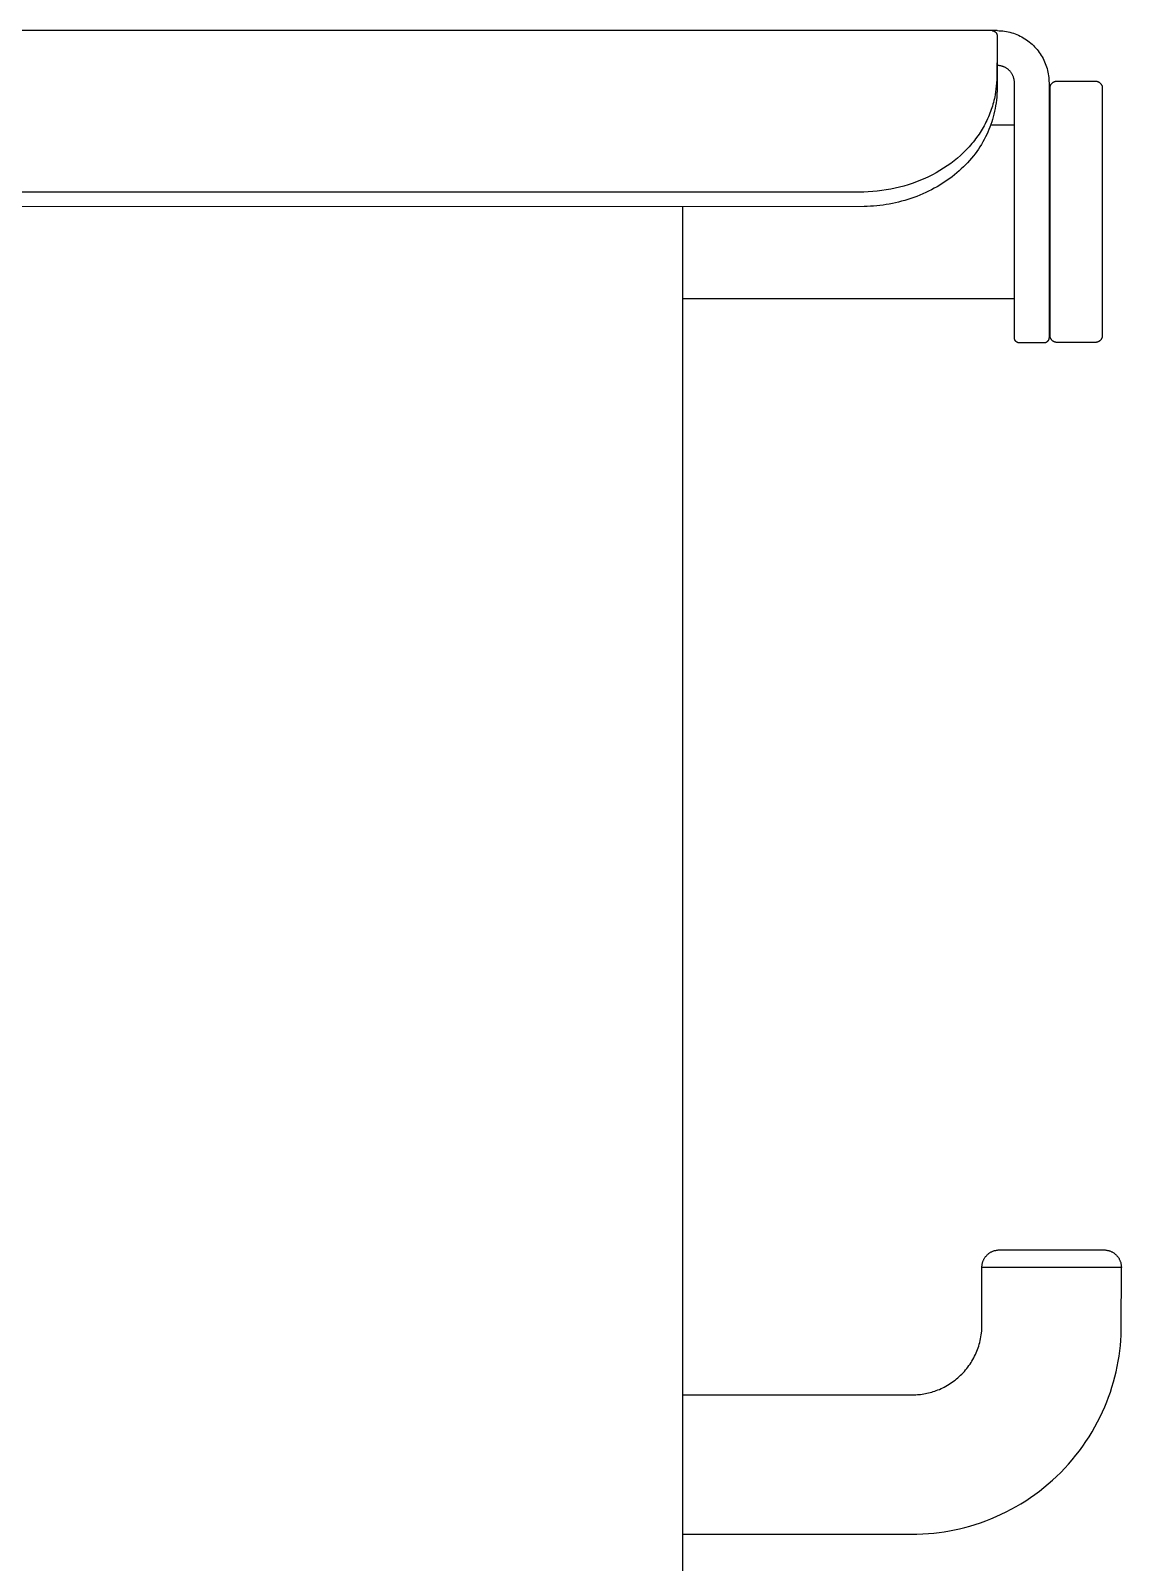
# Model space of a CAD drawing. Header units: millimetres. Extents: x 2164 to 3264, y 1200 to 2685.
# Drawn here: x 2510.8 to 2573.4, y 1443 to 1530.9 of the extents above; entities that cross this region are included whole.
import ezdxf

# ---------------------------------------------------------------- set-up
doc = ezdxf.new("R2010")
doc.units = ezdxf.units.MM
doc.layers.add('main', color=7, linetype='Continuous')

msp = doc.modelspace()

# ---------------------------------------------------------------- linework, layer by layer
at = {"layer": 'main'}
for p, q in [((2565.942, 1530.907), (2449.489, 1530.907)), ((2565.981, 1530.907), (2565.961, 1530.907)), ((2565.961, 1530.907), (2565.971, 1530.906)), ((2565.971, 1530.906), (2565.982, 1530.904)), ((2565.987, 1530.907), (2565.981, 1530.907)), ((2565.982, 1530.904), (2565.992, 1530.902)), ((2565.998, 1530.907), (2565.987, 1530.907)), ((2565.992, 1530.902), (2566.002, 1530.9)), ((2566.081, 1530.907), (2565.998, 1530.907)), ((2566.002, 1530.9), (2566.013, 1530.897)), ((2566.013, 1530.897), (2566.023, 1530.894)), ((2566.023, 1530.894), (2566.033, 1530.891)), ((2566.033, 1530.891), (2566.043, 1530.888)), ((2566.043, 1530.888), (2566.053, 1530.884)), ((2566.053, 1530.884), (2566.062, 1530.879)), ((2566.062, 1530.879), (2566.072, 1530.875)), ((2566.072, 1530.875), (2566.081, 1530.87)), ((2566.17, 1530.907), (2566.081, 1530.907)), ((2566.081, 1530.87), (2566.09, 1530.864)), ((2566.09, 1530.864), (2566.099, 1530.859)), ((2566.099, 1530.859), (2566.108, 1530.853)), ((2566.108, 1530.853), (2566.117, 1530.847)), ((2566.117, 1530.847), (2566.125, 1530.84)), ((2566.125, 1530.84), (2566.133, 1530.833)), ((2566.133, 1530.833), (2566.141, 1530.826)), ((2566.141, 1530.826), (2566.148, 1530.819)), ((2566.148, 1530.819), (2566.156, 1530.812)), ((2566.156, 1530.812), (2566.163, 1530.804)), ((2566.163, 1530.804), (2566.17, 1530.796)), ((2566.24, 1530.907), (2566.17, 1530.907)), ((2566.254, 1530.907), (2566.358, 1530.904)), ((2566.358, 1530.904), (2566.462, 1530.898)), ((2566.462, 1530.898), (2566.565, 1530.888)), ((2566.565, 1530.888), (2566.669, 1530.874)), ((2566.669, 1530.874), (2566.771, 1530.857)), ((2566.771, 1530.857), (2566.873, 1530.837)), ((2566.873, 1530.837), (2566.974, 1530.812)), ((2566.974, 1530.812), (2567.074, 1530.785)), ((2566.17, 1530.796), (2566.176, 1530.787)), ((2566.176, 1530.787), (2566.183, 1530.779)), ((2566.183, 1530.779), (2566.189, 1530.77)), ((2566.189, 1530.77), (2566.194, 1530.761)), ((2566.194, 1530.761), (2566.2, 1530.752)), ((2566.2, 1530.752), (2566.205, 1530.743)), ((2566.205, 1530.743), (2566.209, 1530.733)), ((2566.209, 1530.733), (2566.214, 1530.724)), ((2566.214, 1530.724), (2566.218, 1530.714)), ((2566.218, 1530.714), (2566.222, 1530.704)), ((2566.222, 1530.704), (2566.225, 1530.694)), ((2566.225, 1530.694), (2566.228, 1530.684)), ((2566.228, 1530.684), (2566.231, 1530.674)), ((2566.231, 1530.674), (2566.233, 1530.663)), ((2566.233, 1530.663), (2566.235, 1530.653)), ((2566.235, 1530.653), (2566.237, 1530.643)), ((2566.237, 1530.643), (2566.238, 1530.632)), ((2566.238, 1530.632), (2566.239, 1530.622)), ((2566.239, 1530.622), (2566.239, 1530.611)), ((2566.239, 1530.607), (2566.24, 1530.59)), ((2566.24, 1530.59), (2566.24, 1529.44)), ((2567.074, 1530.785), (2567.174, 1530.754)), ((2567.174, 1530.754), (2567.272, 1530.719)), ((2567.272, 1530.719), (2567.368, 1530.681)), ((2567.368, 1530.681), (2567.464, 1530.64)), ((2567.464, 1530.64), (2567.558, 1530.595)), ((2567.558, 1530.595), (2567.65, 1530.547)), ((2567.65, 1530.547), (2567.74, 1530.496)), ((2567.74, 1530.496), (2567.829, 1530.442)), ((2567.829, 1530.442), (2567.916, 1530.384)), ((2567.916, 1530.384), (2568.001, 1530.324)), ((2568.001, 1530.324), (2568.083, 1530.261)), ((2568.083, 1530.261), (2568.164, 1530.195)), ((2568.164, 1530.195), (2568.242, 1530.126)), ((2568.242, 1530.126), (2568.317, 1530.055)), ((2568.317, 1530.055), (2568.39, 1529.981)), ((2568.39, 1529.981), (2568.461, 1529.904)), ((2566.24, 1529.44), (2566.232, 1528.721)), ((2566.24, 1529.44), (2566.24, 1527.757)), ((2568.461, 1529.904), (2568.528, 1529.826)), ((2568.528, 1529.826), (2568.593, 1529.744)), ((2568.593, 1529.744), (2568.655, 1529.661)), ((2568.655, 1529.661), (2568.715, 1529.575)), ((2568.715, 1529.575), (2568.771, 1529.488)), ((2568.771, 1529.488), (2568.824, 1529.399)), ((2568.824, 1529.399), (2568.874, 1529.307)), ((2568.874, 1529.307), (2568.92, 1529.214)), ((2568.92, 1529.214), (2568.964, 1529.12)), ((2568.964, 1529.12), (2569.004, 1529.024)), ((2566.232, 1528.721), (2566.213, 1528.1)), ((2566.285, 1528.906), (2566.25, 1528.907)), ((2566.319, 1528.904), (2566.285, 1528.906)), ((2566.354, 1528.9), (2566.319, 1528.904)), ((2566.388, 1528.895), (2566.354, 1528.9)), ((2566.422, 1528.89), (2566.388, 1528.895)), ((2566.456, 1528.883), (2566.422, 1528.89)), ((2566.489, 1528.874), (2566.456, 1528.883)), ((2566.523, 1528.865), (2566.489, 1528.874)), ((2566.555, 1528.854), (2566.523, 1528.865)), ((2566.588, 1528.843), (2566.555, 1528.854)), ((2566.62, 1528.83), (2566.588, 1528.843)), ((2566.652, 1528.816), (2566.62, 1528.83)), ((2566.683, 1528.801), (2566.652, 1528.816)), ((2566.713, 1528.785), (2566.683, 1528.801)), ((2566.743, 1528.768), (2566.713, 1528.785)), ((2566.773, 1528.75), (2566.743, 1528.768)), ((2566.802, 1528.731), (2566.773, 1528.75)), ((2566.83, 1528.711), (2566.802, 1528.731)), ((2566.857, 1528.69), (2566.83, 1528.711)), ((2566.884, 1528.668), (2566.857, 1528.69)), ((2566.909, 1528.645), (2566.884, 1528.668)), ((2566.934, 1528.621), (2566.909, 1528.645)), ((2566.959, 1528.596), (2566.934, 1528.621)), ((2566.982, 1528.571), (2566.959, 1528.596)), ((2567.004, 1528.545), (2566.982, 1528.571)), ((2567.026, 1528.518), (2567.004, 1528.545)), ((2567.046, 1528.49), (2567.026, 1528.518)), ((2567.066, 1528.461), (2567.046, 1528.49)), ((2567.085, 1528.432), (2567.066, 1528.461)), ((2567.102, 1528.403), (2567.085, 1528.432)), ((2567.119, 1528.372), (2567.102, 1528.403)), ((2567.134, 1528.341), (2567.119, 1528.372)), ((2567.148, 1528.31), (2567.134, 1528.341)), ((2567.162, 1528.278), (2567.148, 1528.31)), ((2567.174, 1528.246), (2567.162, 1528.278)), ((2567.185, 1528.213), (2567.174, 1528.246)), ((2567.195, 1528.18), (2567.185, 1528.213)), ((2567.204, 1528.147), (2567.195, 1528.18)), ((2569.004, 1529.024), (2569.041, 1528.927)), ((2569.041, 1528.927), (2569.074, 1528.828)), ((2569.074, 1528.828), (2569.104, 1528.729)), ((2569.104, 1528.729), (2569.13, 1528.628)), ((2569.13, 1528.628), (2569.153, 1528.527)), ((2569.153, 1528.527), (2569.173, 1528.425)), ((2569.173, 1528.425), (2569.188, 1528.322)), ((2569.188, 1528.322), (2569.201, 1528.219)), ((2569.201, 1528.219), (2569.209, 1528.115)), ((2566.152, 1527.387), (2566.124, 1527.218)), ((2566.174, 1527.556), (2566.152, 1527.387)), ((2566.213, 1528.092), (2566.174, 1527.556)), ((2566.23, 1527.314), (2566.227, 1527.244)), ((2566.233, 1527.411), (2566.23, 1527.314)), ((2566.237, 1527.661), (2566.233, 1527.411)), ((2566.239, 1527.818), (2566.237, 1527.661)), ((2566.24, 1527.823), (2566.239, 1527.823)), ((2566.239, 1527.823), (2566.239, 1527.822)), ((2566.239, 1527.822), (2566.239, 1527.821)), ((2566.239, 1527.821), (2566.239, 1527.818)), ((2566.239, 1527.552), (2566.24, 1527.757)), ((2566.24, 1527.822), (2566.24, 1527.823)), ((2566.24, 1527.823), (2566.24, 1527.823)), ((2566.24, 1527.821), (2566.24, 1527.822)), ((2566.24, 1527.819), (2566.24, 1527.821)), ((2566.24, 1527.811), (2566.24, 1527.819)), ((2566.24, 1527.757), (2566.24, 1527.811)), ((2567.211, 1528.113), (2567.204, 1528.147)), ((2567.218, 1528.079), (2567.211, 1528.113)), ((2567.223, 1528.045), (2567.218, 1528.079)), ((2567.227, 1528.011), (2567.223, 1528.045)), ((2567.23, 1527.976), (2567.227, 1528.011)), ((2567.231, 1527.942), (2567.23, 1527.976)), ((2567.232, 1527.907), (2567.231, 1527.942)), ((2567.232, 1523.823), (2567.232, 1527.907)), ((2569.209, 1528.115), (2569.214, 1528.011)), ((2569.214, 1528.011), (2569.216, 1527.907)), ((2569.216, 1527.907), (2569.216, 1513.277)), ((2569.276, 1527.609), (2569.277, 1527.623)), ((2569.276, 1513.409), (2569.276, 1527.609)), ((2569.277, 1527.637), (2569.279, 1527.651)), ((2569.277, 1527.623), (2569.277, 1527.637)), ((2569.279, 1527.651), (2569.28, 1527.665)), ((2569.28, 1527.665), (2569.282, 1527.678)), ((2569.282, 1527.678), (2569.285, 1527.692)), ((2569.285, 1527.692), (2569.288, 1527.706)), ((2569.288, 1527.706), (2569.292, 1527.719)), ((2569.292, 1527.719), (2569.296, 1527.733)), ((2569.296, 1527.733), (2569.301, 1527.746)), ((2569.301, 1527.746), (2569.306, 1527.759)), ((2569.306, 1527.759), (2569.311, 1527.772)), ((2569.311, 1527.772), (2569.317, 1527.784)), ((2569.317, 1527.784), (2569.323, 1527.797)), ((2569.323, 1527.797), (2569.33, 1527.809)), ((2569.33, 1527.809), (2569.337, 1527.821)), ((2569.337, 1527.821), (2569.345, 1527.833)), ((2569.345, 1527.833), (2569.353, 1527.844)), ((2569.353, 1527.844), (2569.361, 1527.855)), ((2569.361, 1527.855), (2569.37, 1527.866)), ((2569.37, 1527.866), (2569.379, 1527.877)), ((2569.379, 1527.877), (2569.389, 1527.887)), ((2569.389, 1527.887), (2569.399, 1527.897)), ((2569.399, 1527.897), (2569.409, 1527.906)), ((2569.409, 1527.906), (2569.419, 1527.915)), ((2569.419, 1527.915), (2569.43, 1527.924)), ((2569.43, 1527.924), (2569.441, 1527.933)), ((2569.441, 1527.933), (2569.453, 1527.941)), ((2569.453, 1527.941), (2569.464, 1527.948)), ((2569.464, 1527.948), (2569.476, 1527.955)), ((2569.476, 1527.955), (2569.489, 1527.962)), ((2569.489, 1527.962), (2569.501, 1527.969)), ((2569.501, 1527.969), (2569.514, 1527.974)), ((2569.514, 1527.974), (2569.527, 1527.98)), ((2569.527, 1527.98), (2569.54, 1527.985)), ((2569.54, 1527.985), (2569.553, 1527.989)), ((2569.553, 1527.989), (2569.566, 1527.994)), ((2569.566, 1527.994), (2569.58, 1527.997)), ((2569.58, 1527.997), (2569.593, 1528)), ((2569.593, 1528), (2569.607, 1528.003)), ((2569.607, 1528.003), (2569.621, 1528.005)), ((2569.621, 1528.005), (2569.635, 1528.007)), ((2569.635, 1528.007), (2569.648, 1528.008)), ((2569.648, 1528.008), (2569.662, 1528.009)), ((2569.662, 1528.009), (2569.676, 1528.009)), ((2569.676, 1528.009), (2571.876, 1528.009)), ((2571.876, 1528.009), (2571.89, 1528.009)), ((2571.89, 1528.009), (2571.904, 1528.008)), ((2571.904, 1528.008), (2571.917, 1528.007)), ((2571.917, 1528.007), (2571.931, 1528.005)), ((2571.931, 1528.005), (2571.944, 1528.003)), ((2571.944, 1528.003), (2571.958, 1528.001)), ((2571.958, 1528.001), (2571.971, 1527.998)), ((2571.971, 1527.998), (2571.984, 1527.994)), ((2571.984, 1527.994), (2571.997, 1527.99)), ((2571.997, 1527.99), (2572.01, 1527.986)), ((2572.01, 1527.986), (2572.023, 1527.981)), ((2572.023, 1527.981), (2572.036, 1527.976)), ((2572.036, 1527.976), (2572.048, 1527.97)), ((2572.048, 1527.97), (2572.06, 1527.964)), ((2572.06, 1527.964), (2572.072, 1527.958)), ((2572.072, 1527.958), (2572.084, 1527.951)), ((2572.084, 1527.951), (2572.096, 1527.944)), ((2572.096, 1527.944), (2572.107, 1527.936)), ((2572.107, 1527.936), (2572.118, 1527.928)), ((2572.118, 1527.928), (2572.129, 1527.919)), ((2572.129, 1527.919), (2572.139, 1527.911)), ((2572.139, 1527.911), (2572.149, 1527.901)), ((2572.149, 1527.901), (2572.159, 1527.892)), ((2572.159, 1527.892), (2572.169, 1527.882)), ((2572.169, 1527.882), (2572.178, 1527.872)), ((2572.178, 1527.872), (2572.187, 1527.862)), ((2572.187, 1527.862), (2572.195, 1527.851)), ((2572.195, 1527.851), (2572.203, 1527.84)), ((2572.203, 1527.84), (2572.211, 1527.828)), ((2572.211, 1527.828), (2572.218, 1527.817)), ((2572.218, 1527.817), (2572.225, 1527.805)), ((2572.225, 1527.805), (2572.232, 1527.793)), ((2572.232, 1527.793), (2572.238, 1527.781)), ((2572.238, 1527.781), (2572.243, 1527.768)), ((2572.243, 1527.768), (2572.249, 1527.756)), ((2572.249, 1527.756), (2572.253, 1527.743)), ((2572.253, 1527.743), (2572.258, 1527.73)), ((2572.258, 1527.73), (2572.262, 1527.717)), ((2572.262, 1527.717), (2572.265, 1527.704)), ((2572.265, 1527.704), (2572.268, 1527.69)), ((2572.268, 1527.69), (2572.271, 1527.677)), ((2572.271, 1527.677), (2572.273, 1527.663)), ((2572.273, 1527.663), (2572.274, 1527.65)), ((2572.274, 1527.65), (2572.275, 1527.636)), ((2572.275, 1527.636), (2572.276, 1527.623)), ((2572.276, 1527.623), (2572.276, 1527.609)), ((2572.276, 1527.609), (2572.276, 1513.41)), ((2565.937, 1526.476), (2565.902, 1526.372)), ((2565.97, 1526.58), (2565.937, 1526.476)), ((2566, 1526.685), (2565.97, 1526.58)), ((2566.029, 1526.791), (2566, 1526.685)), ((2566.056, 1526.897), (2566.029, 1526.791)), ((2566.081, 1527.004), (2566.056, 1526.897)), ((2566.103, 1527.111), (2566.081, 1527.004)), ((2566.126, 1526.434), (2566.095, 1526.275)), ((2566.124, 1527.218), (2566.103, 1527.111)), ((2566.153, 1526.594), (2566.126, 1526.434)), ((2566.178, 1526.755), (2566.153, 1526.594)), ((2566.198, 1526.918), (2566.178, 1526.755)), ((2566.214, 1527.081), (2566.198, 1526.918)), ((2566.227, 1527.244), (2566.214, 1527.081)), ((2565.545, 1525.548), (2565.492, 1525.449)), ((2565.596, 1525.648), (2565.545, 1525.548)), ((2565.646, 1525.75), (2565.596, 1525.648)), ((2565.693, 1525.851), (2565.646, 1525.75)), ((2565.739, 1525.954), (2565.693, 1525.851)), ((2565.783, 1526.058), (2565.739, 1525.954)), ((2565.824, 1526.162), (2565.783, 1526.058)), ((2565.864, 1526.266), (2565.824, 1526.162)), ((2565.902, 1526.372), (2565.864, 1526.266)), ((2565.932, 1525.663), (2565.882, 1525.516)), ((2565.978, 1525.811), (2565.932, 1525.663)), ((2566.02, 1525.961), (2565.978, 1525.811)), ((2566.059, 1526.117), (2566.02, 1525.961)), ((2566.095, 1526.275), (2566.059, 1526.117)), ((2565.003, 1524.694), (2564.933, 1524.602)), ((2565.136, 1524.877), (2565.003, 1524.694)), ((2565.2, 1524.97), (2565.136, 1524.877)), ((2565.262, 1525.063), (2565.2, 1524.97)), ((2565.322, 1525.158), (2565.262, 1525.063)), ((2565.38, 1525.254), (2565.322, 1525.158)), ((2565.437, 1525.351), (2565.38, 1525.254)), ((2565.502, 1524.66), (2565.423, 1524.519)), ((2565.492, 1525.449), (2565.437, 1525.351)), ((2565.577, 1524.804), (2565.502, 1524.66)), ((2565.645, 1524.943), (2565.577, 1524.804)), ((2565.71, 1525.084), (2565.645, 1524.943)), ((2565.771, 1525.227), (2565.71, 1525.084)), ((2565.829, 1525.371), (2565.771, 1525.227)), ((2565.882, 1525.516), (2565.829, 1525.371)), ((2565.88, 1525.509), (2567.232, 1525.509)), ((2569.216, 1525.509), (2569.276, 1525.509)), ((2564.309, 1523.907), (2564.136, 1523.745)), ((2564.475, 1524.075), (2564.309, 1523.907)), ((2564.635, 1524.246), (2564.475, 1524.075)), ((2564.787, 1524.422), (2564.635, 1524.246)), ((2564.861, 1524.512), (2564.787, 1524.422)), ((2564.933, 1524.602), (2564.861, 1524.512)), ((2564.976, 1523.844), (2564.876, 1523.716)), ((2565.072, 1523.974), (2564.976, 1523.844)), ((2565.165, 1524.107), (2565.072, 1523.974)), ((2565.254, 1524.242), (2565.165, 1524.107)), ((2565.34, 1524.379), (2565.254, 1524.242)), ((2565.423, 1524.519), (2565.34, 1524.379)), ((2567.232, 1515.509), (2567.232, 1523.823)), ((2563.17, 1523.003), (2562.961, 1522.872)), ((2563.375, 1523.141), (2563.17, 1523.003)), ((2563.576, 1523.285), (2563.375, 1523.141)), ((2563.771, 1523.435), (2563.576, 1523.285)), ((2563.957, 1523.587), (2563.771, 1523.435)), ((2564.136, 1523.745), (2563.957, 1523.587)), ((2564.183, 1522.967), (2564.057, 1522.852)), ((2564.306, 1523.084), (2564.183, 1522.967)), ((2564.426, 1523.205), (2564.306, 1523.084)), ((2564.544, 1523.328), (2564.426, 1523.205)), ((2564.658, 1523.455), (2564.544, 1523.328)), ((2564.769, 1523.584), (2564.658, 1523.455)), ((2564.876, 1523.716), (2564.769, 1523.584)), ((2561.13, 1522.053), (2560.884, 1521.98)), ((2561.373, 1522.133), (2561.13, 1522.053)), ((2561.614, 1522.22), (2561.373, 1522.133)), ((2561.852, 1522.314), (2561.614, 1522.22)), ((2562.087, 1522.415), (2561.852, 1522.314)), ((2562.311, 1522.519), (2562.087, 1522.415)), ((2562.531, 1522.63), (2562.311, 1522.519)), ((2562.748, 1522.748), (2562.531, 1522.63)), ((2562.961, 1522.872), (2562.748, 1522.748)), ((2562.947, 1522.034), (2562.798, 1521.946)), ((2563.094, 1522.126), (2562.947, 1522.034)), ((2563.239, 1522.22), (2563.094, 1522.126)), ((2563.381, 1522.318), (2563.239, 1522.22)), ((2563.522, 1522.419), (2563.381, 1522.318)), ((2563.66, 1522.523), (2563.522, 1522.419)), ((2563.796, 1522.63), (2563.66, 1522.523)), ((2563.929, 1522.74), (2563.796, 1522.63)), ((2564.057, 1522.852), (2563.929, 1522.74)), ((2558.586, 1521.642), (2457.104, 1521.639)), ((2558.845, 1521.652), (2558.586, 1521.642)), ((2559.104, 1521.668), (2558.845, 1521.652)), ((2559.364, 1521.692), (2559.104, 1521.668)), ((2559.623, 1521.723), (2559.364, 1521.692)), ((2559.88, 1521.761), (2559.623, 1521.723)), ((2560.136, 1521.806), (2559.88, 1521.761)), ((2560.387, 1521.856), (2560.136, 1521.806)), ((2560.636, 1521.915), (2560.387, 1521.856)), ((2560.884, 1521.98), (2560.636, 1521.915)), ((2560.936, 1521.159), (2560.761, 1521.11)), ((2561.11, 1521.211), (2560.936, 1521.159)), ((2561.282, 1521.267), (2561.11, 1521.211)), ((2561.454, 1521.326), (2561.282, 1521.267)), ((2561.628, 1521.391), (2561.454, 1521.326)), ((2561.8, 1521.459), (2561.628, 1521.391)), ((2561.971, 1521.531), (2561.8, 1521.459)), ((2562.14, 1521.606), (2561.971, 1521.531)), ((2562.307, 1521.686), (2562.14, 1521.606)), ((2562.473, 1521.769), (2562.307, 1521.686)), ((2562.636, 1521.856), (2562.473, 1521.769)), ((2562.798, 1521.946), (2562.636, 1521.856)), ((2558.609, 1520.809), (2458.243, 1520.792)), ((2548.188, 1520.792), (2548.188, 1405.568)), ((2558.791, 1520.814), (2558.609, 1520.809)), ((2558.972, 1520.823), (2558.791, 1520.814)), ((2559.153, 1520.836), (2558.972, 1520.823)), ((2559.334, 1520.852), (2559.153, 1520.836)), ((2559.514, 1520.872), (2559.334, 1520.852)), ((2559.694, 1520.895), (2559.514, 1520.872)), ((2559.874, 1520.922), (2559.694, 1520.895)), ((2560.053, 1520.952), (2559.874, 1520.922)), ((2560.231, 1520.987), (2560.053, 1520.952)), ((2560.409, 1521.024), (2560.231, 1520.987)), ((2560.585, 1521.066), (2560.409, 1521.024)), ((2560.761, 1521.11), (2560.585, 1521.066)), ((2567.232, 1515.509), (2548.188, 1515.509)), ((2567.232, 1513.277), (2567.232, 1515.509)), ((2569.276, 1515.509), (2569.216, 1515.509)), ((2567.232, 1513.266), (2567.232, 1513.277)), ((2567.232, 1513.256), (2567.232, 1513.266)), ((2567.233, 1513.245), (2567.232, 1513.256)), ((2567.235, 1513.235), (2567.233, 1513.245)), ((2567.236, 1513.225), (2567.235, 1513.235)), ((2567.238, 1513.215), (2567.236, 1513.225)), ((2569.211, 1513.225), (2569.209, 1513.215)), ((2569.213, 1513.236), (2569.211, 1513.225)), ((2569.214, 1513.246), (2569.213, 1513.236)), ((2569.215, 1513.257), (2569.214, 1513.246)), ((2569.216, 1513.267), (2569.215, 1513.257)), ((2569.216, 1513.277), (2569.216, 1513.267)), ((2569.277, 1513.396), (2569.276, 1513.409)), ((2569.277, 1513.382), (2569.277, 1513.396)), ((2569.278, 1513.368), (2569.277, 1513.382)), ((2569.28, 1513.355), (2569.278, 1513.368)), ((2569.282, 1513.341), (2569.28, 1513.355)), ((2569.285, 1513.328), (2569.282, 1513.341)), ((2569.288, 1513.315), (2569.285, 1513.328)), ((2569.291, 1513.301), (2569.288, 1513.315)), ((2569.295, 1513.288), (2569.291, 1513.301)), ((2569.299, 1513.275), (2569.295, 1513.288)), ((2569.304, 1513.262), (2569.299, 1513.275)), ((2569.309, 1513.25), (2569.304, 1513.262)), ((2569.315, 1513.237), (2569.309, 1513.25)), ((2569.321, 1513.225), (2569.315, 1513.237)), ((2569.328, 1513.213), (2569.321, 1513.225)), ((2572.229, 1513.22), (2572.222, 1513.208)), ((2572.235, 1513.233), (2572.229, 1513.22)), ((2572.241, 1513.245), (2572.235, 1513.233)), ((2572.247, 1513.258), (2572.241, 1513.245)), ((2572.252, 1513.271), (2572.247, 1513.258)), ((2572.256, 1513.284), (2572.252, 1513.271)), ((2572.261, 1513.298), (2572.256, 1513.284)), ((2572.264, 1513.311), (2572.261, 1513.298)), ((2572.267, 1513.325), (2572.264, 1513.311)), ((2572.27, 1513.338), (2572.267, 1513.325)), ((2572.272, 1513.352), (2572.27, 1513.338)), ((2572.274, 1513.366), (2572.272, 1513.352)), ((2572.275, 1513.38), (2572.274, 1513.366)), ((2572.276, 1513.394), (2572.275, 1513.38)), ((2572.276, 1513.407), (2572.276, 1513.394)), ((2567.24, 1513.204), (2567.238, 1513.215)), ((2567.243, 1513.194), (2567.24, 1513.204)), ((2567.246, 1513.184), (2567.243, 1513.194)), ((2567.249, 1513.174), (2567.246, 1513.184)), ((2567.253, 1513.165), (2567.249, 1513.174)), ((2567.257, 1513.155), (2567.253, 1513.165)), ((2567.262, 1513.146), (2567.257, 1513.155)), ((2567.266, 1513.136), (2567.262, 1513.146)), ((2567.271, 1513.127), (2567.266, 1513.136)), ((2567.277, 1513.118), (2567.271, 1513.127)), ((2567.282, 1513.109), (2567.277, 1513.118)), ((2567.288, 1513.101), (2567.282, 1513.109)), ((2567.294, 1513.092), (2567.288, 1513.101)), ((2567.301, 1513.084), (2567.294, 1513.092)), ((2567.308, 1513.076), (2567.301, 1513.084)), ((2567.315, 1513.069), (2567.308, 1513.076)), ((2567.322, 1513.061), (2567.315, 1513.069)), ((2567.33, 1513.054), (2567.322, 1513.061)), ((2567.338, 1513.047), (2567.33, 1513.054)), ((2567.346, 1513.041), (2567.338, 1513.047)), ((2567.354, 1513.034), (2567.346, 1513.041)), ((2567.363, 1513.028), (2567.354, 1513.034)), ((2567.371, 1513.023), (2567.363, 1513.028)), ((2567.38, 1513.017), (2567.371, 1513.023)), ((2567.389, 1513.012), (2567.38, 1513.017)), ((2567.399, 1513.007), (2567.389, 1513.012)), ((2567.408, 1513.003), (2567.399, 1513.007)), ((2567.418, 1512.999), (2567.408, 1513.003)), ((2567.427, 1512.995), (2567.418, 1512.999)), ((2567.437, 1512.992), (2567.427, 1512.995)), ((2567.447, 1512.989), (2567.437, 1512.992)), ((2567.457, 1512.986), (2567.447, 1512.989)), ((2567.467, 1512.983), (2567.457, 1512.986)), ((2567.478, 1512.981), (2567.467, 1512.983)), ((2567.488, 1512.98), (2567.478, 1512.981)), ((2567.498, 1512.978), (2567.488, 1512.98)), ((2567.509, 1512.978), (2567.498, 1512.978)), ((2567.519, 1512.977), (2567.509, 1512.978)), ((2567.529, 1512.977), (2567.519, 1512.977)), ((2568.917, 1512.977), (2567.529, 1512.977)), ((2568.928, 1512.977), (2568.917, 1512.977)), ((2568.938, 1512.978), (2568.928, 1512.977)), ((2568.949, 1512.979), (2568.938, 1512.978)), ((2568.959, 1512.98), (2568.949, 1512.979)), ((2568.969, 1512.982), (2568.959, 1512.98)), ((2568.979, 1512.984), (2568.969, 1512.982)), ((2568.99, 1512.986), (2568.979, 1512.984)), ((2569, 1512.989), (2568.99, 1512.986)), ((2569.01, 1512.992), (2569, 1512.989)), ((2569.02, 1512.995), (2569.01, 1512.992)), ((2569.029, 1512.999), (2569.02, 1512.995)), ((2569.039, 1513.003), (2569.029, 1512.999)), ((2569.048, 1513.008), (2569.039, 1513.003)), ((2569.058, 1513.013), (2569.048, 1513.008)), ((2569.067, 1513.018), (2569.058, 1513.013)), ((2569.076, 1513.023), (2569.067, 1513.018)), ((2569.085, 1513.029), (2569.076, 1513.023)), ((2569.093, 1513.035), (2569.085, 1513.029)), ((2569.101, 1513.041), (2569.093, 1513.035)), ((2569.109, 1513.048), (2569.101, 1513.041)), ((2569.117, 1513.055), (2569.109, 1513.048)), ((2569.125, 1513.062), (2569.117, 1513.055)), ((2569.132, 1513.069), (2569.125, 1513.062)), ((2569.139, 1513.077), (2569.132, 1513.069)), ((2569.146, 1513.085), (2569.139, 1513.077)), ((2569.153, 1513.093), (2569.146, 1513.085)), ((2569.159, 1513.101), (2569.153, 1513.093)), ((2569.165, 1513.11), (2569.159, 1513.101)), ((2569.171, 1513.119), (2569.165, 1513.11)), ((2569.176, 1513.128), (2569.171, 1513.119)), ((2569.181, 1513.137), (2569.176, 1513.128)), ((2569.186, 1513.146), (2569.181, 1513.137)), ((2569.19, 1513.156), (2569.186, 1513.146)), ((2569.194, 1513.165), (2569.19, 1513.156)), ((2569.198, 1513.175), (2569.194, 1513.165)), ((2569.201, 1513.185), (2569.198, 1513.175)), ((2569.204, 1513.195), (2569.201, 1513.185)), ((2569.207, 1513.205), (2569.204, 1513.195)), ((2569.209, 1513.215), (2569.207, 1513.205)), ((2569.335, 1513.201), (2569.328, 1513.213)), ((2569.342, 1513.19), (2569.335, 1513.201)), ((2569.35, 1513.178), (2569.342, 1513.19)), ((2569.358, 1513.167), (2569.35, 1513.178)), ((2569.366, 1513.157), (2569.358, 1513.167)), ((2569.375, 1513.146), (2569.366, 1513.157)), ((2569.384, 1513.136), (2569.375, 1513.146)), ((2569.393, 1513.126), (2569.384, 1513.136)), ((2569.403, 1513.117), (2569.393, 1513.126)), ((2569.413, 1513.108), (2569.403, 1513.117)), ((2569.424, 1513.099), (2569.413, 1513.108)), ((2569.435, 1513.09), (2569.424, 1513.099)), ((2569.446, 1513.082), (2569.435, 1513.09)), ((2569.457, 1513.075), (2569.446, 1513.082)), ((2569.468, 1513.067), (2569.457, 1513.075)), ((2569.48, 1513.06), (2569.468, 1513.067)), ((2569.492, 1513.054), (2569.48, 1513.06)), ((2569.505, 1513.048), (2569.492, 1513.054)), ((2569.517, 1513.042), (2569.505, 1513.048)), ((2569.53, 1513.037), (2569.517, 1513.042)), ((2569.542, 1513.032), (2569.53, 1513.037)), ((2569.555, 1513.028), (2569.542, 1513.032)), ((2569.568, 1513.024), (2569.555, 1513.028)), ((2569.582, 1513.02), (2569.568, 1513.024)), ((2569.595, 1513.017), (2569.582, 1513.02)), ((2569.608, 1513.015), (2569.595, 1513.017)), ((2569.622, 1513.013), (2569.608, 1513.015)), ((2569.635, 1513.011), (2569.622, 1513.013)), ((2569.649, 1513.01), (2569.635, 1513.011)), ((2569.663, 1513.009), (2569.649, 1513.01)), ((2569.676, 1513.009), (2569.663, 1513.009)), ((2571.876, 1513.009), (2569.676, 1513.009)), ((2571.89, 1513.009), (2571.876, 1513.009)), ((2571.904, 1513.01), (2571.89, 1513.009)), ((2571.918, 1513.011), (2571.904, 1513.01)), ((2571.932, 1513.013), (2571.918, 1513.011)), ((2571.946, 1513.015), (2571.932, 1513.013)), ((2571.959, 1513.018), (2571.946, 1513.015)), ((2571.973, 1513.021), (2571.959, 1513.018)), ((2571.986, 1513.025), (2571.973, 1513.021)), ((2572, 1513.029), (2571.986, 1513.025)), ((2572.013, 1513.033), (2572, 1513.029)), ((2572.026, 1513.038), (2572.013, 1513.033)), ((2572.039, 1513.044), (2572.026, 1513.038)), ((2572.051, 1513.049), (2572.039, 1513.044)), ((2572.064, 1513.056), (2572.051, 1513.049)), ((2572.076, 1513.062), (2572.064, 1513.056)), ((2572.088, 1513.07), (2572.076, 1513.062)), ((2572.1, 1513.077), (2572.088, 1513.07)), ((2572.111, 1513.085), (2572.1, 1513.077)), ((2572.122, 1513.093), (2572.111, 1513.085)), ((2572.133, 1513.102), (2572.122, 1513.093)), ((2572.143, 1513.111), (2572.133, 1513.102)), ((2572.154, 1513.121), (2572.143, 1513.111)), ((2572.164, 1513.131), (2572.154, 1513.121)), ((2572.173, 1513.141), (2572.164, 1513.131)), ((2572.182, 1513.151), (2572.173, 1513.141)), ((2572.191, 1513.162), (2572.182, 1513.151)), ((2572.199, 1513.173), (2572.191, 1513.162)), ((2572.207, 1513.185), (2572.199, 1513.173)), ((2572.215, 1513.196), (2572.207, 1513.185)), ((2572.222, 1513.208), (2572.215, 1513.196)), ((2565.519, 1460.444), (2565.538, 1460.473)), ((2565.538, 1460.473), (2565.558, 1460.502)), ((2565.558, 1460.502), (2565.579, 1460.53)), ((2565.579, 1460.53), (2565.601, 1460.557)), ((2565.601, 1460.557), (2565.624, 1460.583)), ((2565.624, 1460.583), (2565.648, 1460.609)), ((2565.648, 1460.609), (2565.673, 1460.633)), ((2565.673, 1460.633), (2565.698, 1460.657)), ((2565.698, 1460.657), (2565.724, 1460.68)), ((2565.724, 1460.68), (2565.752, 1460.702)), ((2565.752, 1460.702), (2565.779, 1460.723)), ((2565.779, 1460.723), (2565.808, 1460.743)), ((2565.808, 1460.743), (2565.837, 1460.762)), ((2565.837, 1460.762), (2565.867, 1460.78)), ((2565.867, 1460.78), (2565.898, 1460.797)), ((2565.898, 1460.797), (2565.929, 1460.813)), ((2565.929, 1460.813), (2565.96, 1460.828)), ((2565.96, 1460.828), (2565.993, 1460.841)), ((2565.993, 1460.841), (2566.025, 1460.854)), ((2566.025, 1460.854), (2566.058, 1460.865)), ((2566.058, 1460.865), (2566.092, 1460.875)), ((2566.092, 1460.875), (2566.125, 1460.884)), ((2566.125, 1460.884), (2566.159, 1460.892)), ((2566.159, 1460.892), (2566.194, 1460.899)), ((2566.194, 1460.899), (2566.228, 1460.904)), ((2566.228, 1460.904), (2566.263, 1460.908)), ((2566.263, 1460.908), (2566.297, 1460.912)), ((2566.297, 1460.912), (2566.332, 1460.913)), ((2566.332, 1460.913), (2566.367, 1460.914)), ((2566.367, 1460.914), (2572.367, 1460.914)), ((2572.367, 1460.914), (2572.402, 1460.913)), ((2572.402, 1460.913), (2572.437, 1460.912)), ((2572.437, 1460.912), (2572.472, 1460.908)), ((2572.472, 1460.908), (2572.507, 1460.904)), ((2572.507, 1460.904), (2572.541, 1460.899)), ((2572.541, 1460.899), (2572.575, 1460.892)), ((2572.575, 1460.892), (2572.609, 1460.884)), ((2572.609, 1460.884), (2572.643, 1460.875)), ((2572.643, 1460.875), (2572.676, 1460.865)), ((2572.676, 1460.865), (2572.709, 1460.854)), ((2572.709, 1460.854), (2572.742, 1460.841)), ((2572.742, 1460.841), (2572.774, 1460.828)), ((2572.774, 1460.828), (2572.806, 1460.813)), ((2572.806, 1460.813), (2572.837, 1460.797)), ((2572.837, 1460.797), (2572.867, 1460.78)), ((2572.867, 1460.78), (2572.897, 1460.762)), ((2572.897, 1460.762), (2572.927, 1460.743)), ((2572.927, 1460.743), (2572.955, 1460.723)), ((2572.955, 1460.723), (2572.983, 1460.702)), ((2572.983, 1460.702), (2573.01, 1460.68)), ((2573.01, 1460.68), (2573.036, 1460.657)), ((2573.036, 1460.657), (2573.062, 1460.633)), ((2573.062, 1460.633), (2573.087, 1460.609)), ((2573.087, 1460.609), (2573.11, 1460.583)), ((2573.11, 1460.583), (2573.133, 1460.557)), ((2573.133, 1460.557), (2573.155, 1460.53)), ((2573.155, 1460.53), (2573.176, 1460.502)), ((2573.176, 1460.502), (2573.196, 1460.473)), ((2573.196, 1460.473), (2573.215, 1460.444)), ((2565.366, 1456.502), (2565.367, 1459.914)), ((2565.367, 1459.914), (2565.368, 1459.949)), ((2573.367, 1459.914), (2565.367, 1459.914)), ((2565.368, 1459.949), (2565.37, 1459.984)), ((2565.37, 1459.984), (2565.373, 1460.018)), ((2565.373, 1460.018), (2565.377, 1460.053)), ((2565.377, 1460.053), (2565.382, 1460.088)), ((2565.382, 1460.088), (2565.389, 1460.122)), ((2565.389, 1460.122), (2565.397, 1460.156)), ((2565.397, 1460.156), (2565.406, 1460.19)), ((2565.406, 1460.19), (2565.416, 1460.223)), ((2565.416, 1460.223), (2565.427, 1460.256)), ((2565.427, 1460.256), (2565.44, 1460.289)), ((2565.44, 1460.289), (2565.454, 1460.321)), ((2565.454, 1460.321), (2565.468, 1460.352)), ((2565.468, 1460.352), (2565.484, 1460.383)), ((2565.484, 1460.383), (2565.501, 1460.414)), ((2565.501, 1460.414), (2565.519, 1460.444)), ((2573.215, 1460.444), (2573.233, 1460.414)), ((2573.233, 1460.414), (2573.25, 1460.383)), ((2573.25, 1460.383), (2573.266, 1460.352)), ((2573.266, 1460.352), (2573.281, 1460.321)), ((2573.281, 1460.321), (2573.295, 1460.289)), ((2573.295, 1460.289), (2573.307, 1460.256)), ((2573.307, 1460.256), (2573.318, 1460.223)), ((2573.318, 1460.223), (2573.329, 1460.19)), ((2573.329, 1460.19), (2573.338, 1460.156)), ((2573.338, 1460.156), (2573.345, 1460.122)), ((2573.345, 1460.122), (2573.352, 1460.088)), ((2573.352, 1460.088), (2573.358, 1460.053)), ((2573.358, 1460.053), (2573.362, 1460.018)), ((2573.362, 1460.018), (2573.365, 1459.984)), ((2573.364, 1456.329), (2573.367, 1459.914)), ((2573.365, 1459.984), (2573.367, 1459.949)), ((2573.367, 1459.949), (2573.367, 1459.914)), ((2565.328, 1456.037), (2565.342, 1456.146)), ((2565.342, 1456.146), (2565.354, 1456.276)), ((2565.354, 1456.276), (2565.363, 1456.407)), ((2565.363, 1456.407), (2565.366, 1456.502)), ((2573.354, 1456.027), (2573.364, 1456.329)), ((2565.074, 1455.095), (2565.112, 1455.192)), ((2565.112, 1455.192), (2565.148, 1455.29)), ((2565.148, 1455.29), (2565.182, 1455.394)), ((2565.182, 1455.394), (2565.214, 1455.5)), ((2565.214, 1455.5), (2565.242, 1455.606)), ((2565.242, 1455.606), (2565.268, 1455.713)), ((2565.268, 1455.713), (2565.291, 1455.82)), ((2565.291, 1455.82), (2565.311, 1455.929)), ((2565.311, 1455.929), (2565.328, 1456.037)), ((2573.276, 1455.121), (2573.31, 1455.423)), ((2573.31, 1455.423), (2573.336, 1455.725)), ((2573.336, 1455.725), (2573.354, 1456.027)), ((2564.623, 1454.274), (2564.683, 1454.36)), ((2564.683, 1454.36), (2564.741, 1454.448)), ((2564.741, 1454.448), (2564.796, 1454.537)), ((2564.796, 1454.537), (2564.848, 1454.627)), ((2564.848, 1454.627), (2564.898, 1454.718)), ((2564.898, 1454.718), (2564.946, 1454.811)), ((2564.946, 1454.811), (2564.991, 1454.904)), ((2564.991, 1454.904), (2565.034, 1454.999)), ((2565.034, 1454.999), (2565.074, 1455.095)), ((2573.13, 1454.223), (2573.186, 1454.521)), ((2573.186, 1454.521), (2573.235, 1454.821)), ((2573.235, 1454.821), (2573.276, 1455.121)), ((2563.744, 1453.38), (2563.827, 1453.444)), ((2563.827, 1453.444), (2563.909, 1453.509)), ((2563.909, 1453.509), (2563.99, 1453.577)), ((2563.99, 1453.577), (2564.068, 1453.647)), ((2564.068, 1453.647), (2564.145, 1453.719)), ((2564.145, 1453.719), (2564.219, 1453.792)), ((2564.219, 1453.792), (2564.292, 1453.868)), ((2564.292, 1453.868), (2564.362, 1453.946)), ((2564.362, 1453.946), (2564.431, 1454.025)), ((2564.431, 1454.025), (2564.497, 1454.107)), ((2564.497, 1454.107), (2564.561, 1454.19)), ((2564.561, 1454.19), (2564.623, 1454.274)), ((2572.916, 1453.338), (2572.995, 1453.631)), ((2572.995, 1453.631), (2573.066, 1453.926)), ((2573.066, 1453.926), (2573.13, 1454.223)), ((2548.188, 1452.598), (2561.475, 1452.599)), ((2561.475, 1452.599), (2561.568, 1452.603)), ((2561.568, 1452.603), (2561.661, 1452.608)), ((2561.661, 1452.608), (2561.754, 1452.616)), ((2561.754, 1452.616), (2561.847, 1452.626)), ((2561.847, 1452.626), (2561.939, 1452.639)), ((2561.939, 1452.639), (2562.031, 1452.653)), ((2562.031, 1452.653), (2562.123, 1452.67)), ((2562.123, 1452.67), (2562.214, 1452.688)), ((2562.214, 1452.688), (2562.305, 1452.709)), ((2562.305, 1452.709), (2562.395, 1452.732)), ((2562.395, 1452.732), (2562.485, 1452.757)), ((2562.485, 1452.757), (2562.574, 1452.784)), ((2562.574, 1452.784), (2562.663, 1452.813)), ((2562.663, 1452.813), (2562.751, 1452.844)), ((2562.751, 1452.844), (2562.838, 1452.878)), ((2562.838, 1452.878), (2562.924, 1452.913)), ((2562.924, 1452.913), (2563.02, 1452.955)), ((2563.02, 1452.955), (2563.115, 1453)), ((2563.115, 1453), (2563.209, 1453.047)), ((2563.209, 1453.047), (2563.302, 1453.097)), ((2563.302, 1453.097), (2563.393, 1453.149)), ((2563.393, 1453.149), (2563.483, 1453.203)), ((2563.483, 1453.203), (2563.571, 1453.26)), ((2563.571, 1453.26), (2563.658, 1453.319)), ((2563.658, 1453.319), (2563.744, 1453.38)), ((2572.636, 1452.472), (2572.737, 1452.758)), ((2572.737, 1452.758), (2572.83, 1453.047)), ((2572.83, 1453.047), (2572.916, 1453.338)), ((2572.291, 1451.63), (2572.413, 1451.907)), ((2572.413, 1451.907), (2572.528, 1452.188)), ((2572.528, 1452.188), (2572.636, 1452.472)), ((2571.848, 1450.754), (2572.004, 1451.042)), ((2572.004, 1451.042), (2572.151, 1451.334)), ((2572.151, 1451.334), (2572.291, 1451.63)), ((2571.15, 1449.648), (2571.336, 1449.917)), ((2571.336, 1449.917), (2571.514, 1450.191)), ((2571.514, 1450.191), (2571.685, 1450.47)), ((2571.685, 1450.47), (2571.848, 1450.754)), ((2570.55, 1448.872), (2570.757, 1449.125)), ((2570.757, 1449.125), (2570.957, 1449.384)), ((2570.957, 1449.384), (2571.15, 1449.648)), ((2569.888, 1448.148), (2570.115, 1448.383)), ((2570.115, 1448.383), (2570.336, 1448.624)), ((2570.336, 1448.624), (2570.55, 1448.872)), ((2568.669, 1447.075), (2568.922, 1447.274)), ((2568.922, 1447.274), (2569.169, 1447.48)), ((2569.169, 1447.48), (2569.415, 1447.696)), ((2569.415, 1447.696), (2569.654, 1447.919)), ((2569.654, 1447.919), (2569.888, 1448.148)), ((2567.608, 1446.348), (2567.88, 1446.519)), ((2567.88, 1446.519), (2568.148, 1446.697)), ((2568.148, 1446.697), (2568.411, 1446.882)), ((2568.411, 1446.882), (2568.669, 1447.075)), ((2565.885, 1445.481), (2566.182, 1445.606)), ((2566.182, 1445.606), (2566.475, 1445.739)), ((2566.475, 1445.739), (2566.764, 1445.88)), ((2566.764, 1445.88), (2567.049, 1446.028)), ((2567.049, 1446.028), (2567.331, 1446.184)), ((2567.331, 1446.184), (2567.608, 1446.348)), ((2562.31, 1444.635), (2562.609, 1444.662)), ((2562.609, 1444.662), (2562.907, 1444.697)), ((2562.907, 1444.697), (2563.204, 1444.739)), ((2563.204, 1444.739), (2563.499, 1444.789)), ((2563.499, 1444.789), (2563.794, 1444.846)), ((2563.794, 1444.846), (2564.088, 1444.91)), ((2564.088, 1444.91), (2564.38, 1444.982)), ((2564.38, 1444.982), (2564.669, 1445.061)), ((2564.669, 1445.061), (2564.977, 1445.153)), ((2564.977, 1445.153), (2565.283, 1445.254)), ((2565.283, 1445.254), (2565.585, 1445.363)), ((2565.585, 1445.363), (2565.885, 1445.481)), ((2548.188, 1444.598), (2561.64, 1444.601)), ((2561.64, 1444.601), (2561.975, 1444.614)), ((2561.975, 1444.614), (2562.31, 1444.635))]:
    msp.add_line(p, q, dxfattribs=at)

doc.saveas('drawing.dxf')
